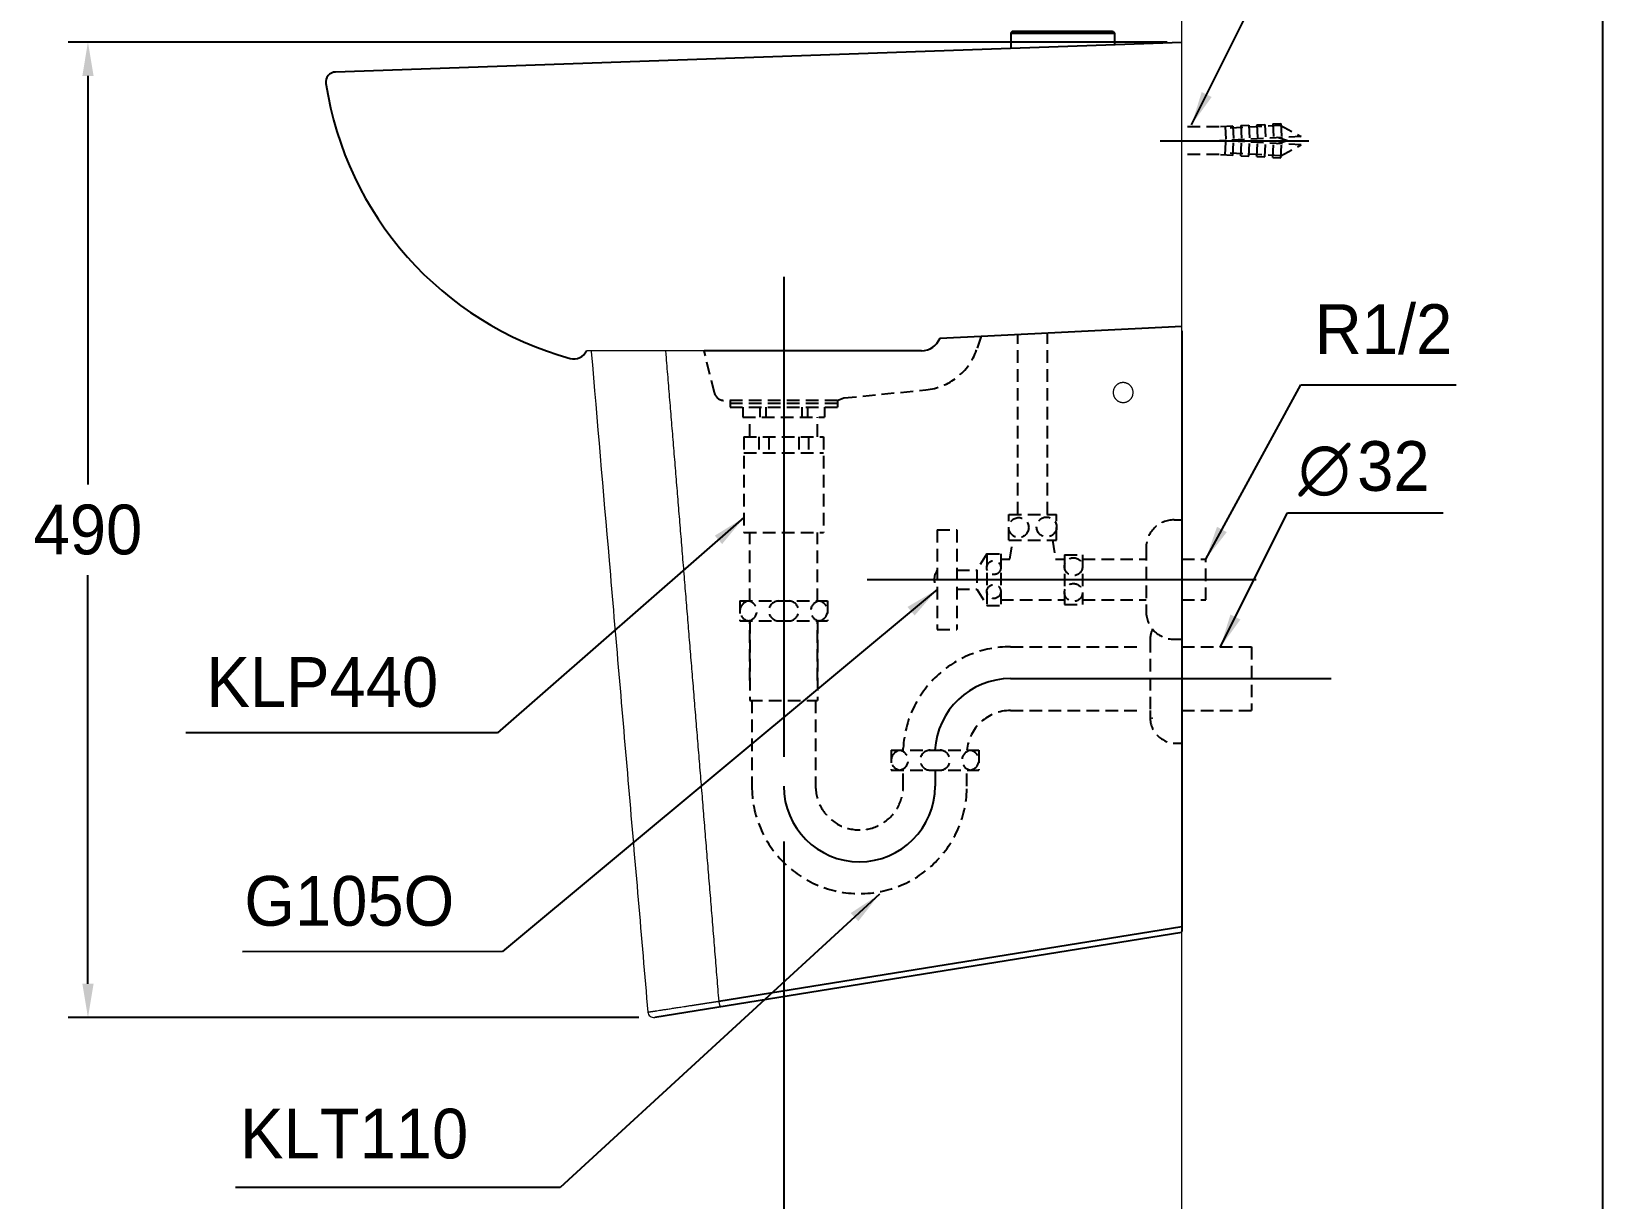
# Model space of a CAD drawing. Header units: millimetres. Extents: x 0 to 3746, y -67 to 2530.
# Drawn here: x 1011 to 1800, y 382 to 969 of the extents above; entities that cross this region are included whole.
import ezdxf
from ezdxf.lldxf.tags import DXFTag

# ---------------------------------------------------------------- set-up
doc = ezdxf.new("R2010")
doc.units = ezdxf.units.MM
doc.linetypes.add('DASHED2', pattern=[9.525, 6.35, -3.175])
for name, color, linetype in [('61', 7, 'Continuous'), ('TEXT', 7, 'Continuous'), ('내부선 및 부속', 4, 'Continuous'), ('도각라인', 7, 'Continuous'), ('외형선', 3, 'Continuous'), ('점선', 6, 'DASHED2'), ('중심선', 1, 'DASHED'), ('치수선', 7, 'Continuous')]:
    doc.layers.add(name, color=color, linetype=linetype)
doc.styles.add('____', font='')
doc.styles.add('맑은고딕_치수', font='malgun.ttf', dxfattribs={"height": 25})
doc.styles.add('타이틀', font='H2GTRM.TTF', dxfattribs={"height": 25})
doc.styles.get('____').set_extended_font_data('굴림')
tags = doc.linetypes.add('DASHDOT', pattern=[70, 31, -13, 13, -13]).pattern_tags.tags
tags[10:11] = [DXFTag(74, 4), DXFTag(75, 0), DXFTag(340, '0'), DXFTag(46, 0.0), DXFTag(50, 0.0), DXFTag(44, 0.0), DXFTag(45, 0.0)]
tags[8:9] = [DXFTag(74, 4), DXFTag(75, 0), DXFTag(340, '0'), DXFTag(46, 0.0), DXFTag(50, 0.0), DXFTag(44, 0.0), DXFTag(45, 0.0)]
tags[6:7] = [DXFTag(74, 4), DXFTag(75, 0), DXFTag(340, '0'), DXFTag(46, 0.0), DXFTag(50, 0.0), DXFTag(44, 0.0), DXFTag(45, 0.0)]
tags[4:5] = [DXFTag(74, 4), DXFTag(75, 0), DXFTag(340, '0'), DXFTag(46, 0.0), DXFTag(50, 0.0), DXFTag(44, 0.0), DXFTag(45, 0.0)]
tags = doc.linetypes.add('DASHED', pattern=[25.72, 12.86, -12.86]).pattern_tags.tags
tags[6:7] = [DXFTag(74, 4), DXFTag(75, 0), DXFTag(340, '0'), DXFTag(46, 0.0), DXFTag(50, 0.0), DXFTag(44, 0.0), DXFTag(45, 0.0)]
tags[4:5] = [DXFTag(74, 4), DXFTag(75, 0), DXFTag(340, '0'), DXFTag(46, 0.0), DXFTag(50, 0.0), DXFTag(44, 0.0), DXFTag(45, 0.0)]
doc.dimstyles.new('MSADIM', dxfattribs={"dimtxt": 33, "dimasz": 17, "dimexe": 10, "dimexo": 7.5, "dimgap": 10, "dimtad": 0, "dimtih": 1, "dimtoh": 1, "dimdec": 0, "dimzin": 1, "dimdsep": 46, "dimtxsty": '____', "dimcen": 11.25, "dimadec": 0, "dimazin": 0, "dimtfac": 1, "dimtdec": 0, "dimtix": 1, "dimtmove": 0, "dimatfit": 3, "dimfxl": 0, "dimtolj": 1, "dimtzin": 1, "dimarcsym": 0})

# ---------------------------------------------------------------- blocks, each defined once
blk = doc.blocks.new('*D25')
at = {"layer": '치수선', "color": 0, "linetype": 'Continuous', "lineweight": -2}
for p, q in [((1388.73, 561.84), (1388.73, 338.09)), ((1588.74, 356.29), (1588.74, 338.09)), ((1405.73, 348.09), (1451.44, 348.09)), ((1571.74, 348.09), (1526.03, 348.09))]:
    blk.add_line(p, q, dxfattribs=at)
at = {"layer": '치수선', "color": 0, "linetype": 'Continuous'}
for points in [[(1405.73, 350.93), (1405.73, 345.26), (1388.73, 348.09)], [(1571.74, 350.93), (1571.74, 345.26), (1588.74, 348.09)]]:
    blk.add_solid(points, dxfattribs=at)
at = {"layer": '치수선', "color": 0, "linetype": 'Continuous', "insert": (1488.73, 348.09), "char_height": 25, "attachment_point": 5, "style": '____'}
blk.add_mtext('\\A1;200', dxfattribs=at)
blk = doc.blocks.new('*D26')
at = {"layer": '치수선', "color": 0, "linetype": 'Continuous', "lineweight": -2}
for p, q in [((1581.24, 963.34), (1029.24, 963.34)), ((1039.24, 946.34), (1039.24, 741.17)), ((1039.24, 490.34), (1039.24, 695.51)), ((1315.94, 473.34), (1029.24, 473.34))]:
    blk.add_line(p, q, dxfattribs=at)
at = {"layer": '치수선', "color": 0, "linetype": 'Continuous'}
for points in [[(1036.41, 946.34), (1042.08, 946.34), (1039.24, 963.34)], [(1036.41, 490.34), (1042.08, 490.34), (1039.24, 473.34)]]:
    blk.add_solid(points, dxfattribs=at)
at = {"layer": '치수선', "color": 0, "linetype": 'Continuous', "insert": (1039.24, 718.34), "char_height": 25, "attachment_point": 5, "style": '____'}
blk.add_mtext('\\A1;490', dxfattribs=at)

msp = doc.modelspace()

# ---------------------------------------------------------------- linework, layer by layer
at = {"layer": '61', "linetype": 'Continuous', "lineweight": 18}
msp.add_point((1588.74, 783.34), dxfattribs=at)
msp.add_point((1588.74, 783.34), dxfattribs=at)
at = {"layer": '61', "lineweight": 18}
msp.add_point((1588.74, 628.59), dxfattribs=at)
at = {"layer": '내부선 및 부속', "lineweight": -3}
for p, q in [((1502.77, 967.7), (1502.77, 960.2)), ((1554.77, 967.7), (1502.77, 967.7)), ((1553.77, 968.7), (1503.77, 968.7)), ((1554.77, 967.7), (1554.77, 962.1))]:
    msp.add_line(p, q, dxfattribs=at)
at = {"layer": '내부선 및 부속'}
for p, q in [((1467.2, 814.58), (1487.94, 815.62)), ((1457.94, 808.34), (1348.74, 808.34)), ((1356.06, 481.54), (1588.74, 519.05))]:
    msp.add_line(p, q, dxfattribs=at)
at = {"layer": '내부선 및 부속', "lineweight": -3}
for centre, start, end in [((1503.77, 967.7), 90, 180), ((1506.02, 969.7), 270, 284.47836)]:
    msp.add_arc(centre, 1, start, end, dxfattribs=at)
at = {"layer": '내부선 및 부속', "lineweight": -3, "extrusion": (0, 0, -1)}
for centre, start, end in [((-1551.52, 969.7), 270, 284.47876), ((-1553.77, 967.7), 90, 180)]:
    msp.add_arc(centre, 1, start, end, dxfattribs=at)
at = {"layer": '내부선 및 부속'}
msp.add_arc((1457.94, 818.34), 10, 270, 337.89425, dxfattribs=at)
at = {"layer": '내부선 및 부속', "lineweight": 18}
for points, knots in [([(1329.34, 808.34), (1329.35, 808.17), (1329.37, 807.99), (1329.38, 807.82), (1329.42, 807.35), (1329.77, 803.08), (1330.43, 795.02), (1331.37, 783.63), (1332.3, 772.23), (1333.24, 760.8), (1334.18, 749.36), (1335.12, 737.9), (1336.06, 726.43), (1337, 714.94), (1337.94, 703.43), (1338.88, 691.9), (1339.83, 680.36), (1340.78, 668.8), (1341.72, 657.22), (1342.67, 645.63), (1343.62, 634.02), (1344.57, 622.39), (1345.52, 610.74), (1346.47, 599.08), (1347.43, 587.4), (1348.38, 575.71), (1349.34, 563.99), (1350.29, 552.27), (1351.25, 540.52), (1352.21, 528.76), (1353.17, 516.97), (1354.13, 505.18), (1355.09, 493.36), (1355.74, 485.48), (1356.06, 481.54)], [0.0280071, 0.0280071, 0.0280071, 0.0280071, 0.0295493, 0.0295493, 0.0295493, 0.0337754, 0.0676015, 0.1014783, 0.1354057, 0.1693837, 0.2034124, 0.2374917, 0.2716215, 0.305802, 0.3400329, 0.3743144, 0.4086464, 0.4430289, 0.4774619, 0.5119453, 0.5464791, 0.5810634, 0.6156981, 0.6503831, 0.6851185, 0.7199042, 0.7547403, 0.7896266, 0.8245633, 0.8595502, 0.8945873, 0.9296747, 0.9648122, 1, 1, 1, 1]), ([(1559.21, 792.31), (1559.05, 792.31), (1558.88, 792.31), (1558.56, 792.27), (1558.24, 792.23), (1557.92, 792.15), (1557.69, 792.08), (1557.61, 792.05), (1557.45, 792), (1557.38, 791.97), (1557.15, 791.88), (1556.86, 791.74), (1556.58, 791.57), (1556.37, 791.44), (1556.27, 791.37), (1556.18, 791.29), (1556.11, 791.24), (1556.08, 791.22), (1555.92, 791.09), (1555.8, 790.98), (1555.57, 790.75), (1555.35, 790.51), (1555.15, 790.25), (1555.03, 790.08), (1555.01, 790.04), (1554.97, 789.97), (1554.95, 789.94), (1554.88, 789.83), (1554.84, 789.76), (1554.72, 789.54), (1554.58, 789.25), (1554.47, 788.94), (1554.4, 788.71), (1554.38, 788.63), (1554.35, 788.51), (1554.34, 788.47), (1554.32, 788.39), (1554.31, 788.35), (1554.27, 788.14), (1554.22, 787.82), (1554.2, 787.49), (1554.2, 787.32)], [0, 0, 0, 0, 0.0625, 0.0625, 0.125, 0.1875, 0.1875, 0.21875, 0.21875, 0.25, 0.25, 0.3125, 0.375, 0.375, 0.40625, 0.421875, 0.421875, 0.4375, 0.4375, 0.5, 0.5, 0.5625, 0.625, 0.625, 0.640625, 0.640625, 0.65625, 0.65625, 0.6875, 0.6875, 0.75, 0.8125, 0.8125, 0.84375, 0.84375, 0.859375, 0.859375, 0.875, 0.875, 0.9375, 1, 1, 1, 1]), ([(1564.2, 787.3), (1564.2, 787.47), (1564.19, 787.63), (1564.16, 787.96), (1564.11, 788.28), (1564.04, 788.6), (1563.98, 788.8), (1563.96, 788.84), (1563.94, 788.92), (1563.92, 788.96), (1563.88, 789.07), (1563.85, 789.15), (1563.76, 789.38), (1563.62, 789.67), (1563.45, 789.95), (1563.31, 790.16), (1563.27, 790.22), (1563.19, 790.32), (1563.17, 790.36), (1563.12, 790.42), (1563.09, 790.45), (1562.96, 790.61), (1562.85, 790.73), (1562.62, 790.96), (1562.38, 791.18), (1562.12, 791.38), (1561.95, 791.49), (1561.91, 791.51), (1561.84, 791.56), (1561.74, 791.62), (1561.63, 791.68), (1561.42, 791.8), (1561.12, 791.94), (1560.82, 792.05), (1560.58, 792.12), (1560.5, 792.14), (1560.38, 792.17), (1560.34, 792.18), (1560.26, 792.2), (1560.22, 792.21), (1560.02, 792.25), (1559.7, 792.3), (1559.37, 792.31), (1559.21, 792.31)], [0, 0, 0, 0, 0.0625, 0.0625, 0.125, 0.1875, 0.1875, 0.203125, 0.203125, 0.21875, 0.21875, 0.25, 0.25, 0.3125, 0.375, 0.375, 0.40625, 0.40625, 0.421875, 0.421875, 0.4375, 0.4375, 0.5, 0.5, 0.5625, 0.625, 0.625, 0.640625, 0.640625, 0.65625, 0.6875, 0.6875, 0.75, 0.8125, 0.8125, 0.84375, 0.84375, 0.859375, 0.859375, 0.875, 0.875, 0.9375, 1, 1, 1, 1]), ([(1554.2, 787.32), (1554.2, 787.16), (1554.21, 786.99), (1554.24, 786.67), (1554.29, 786.34), (1554.37, 786.02), (1554.43, 785.83), (1554.44, 785.79), (1554.47, 785.71), (1554.48, 785.67), (1554.52, 785.55), (1554.55, 785.48), (1554.64, 785.25), (1554.78, 784.95), (1554.95, 784.67), (1555.09, 784.47), (1555.14, 784.4), (1555.21, 784.3), (1555.23, 784.27), (1555.28, 784.2), (1555.31, 784.17), (1555.44, 784.01), (1555.55, 783.89), (1555.78, 783.66), (1556.02, 783.44), (1556.29, 783.25), (1556.46, 783.13), (1556.49, 783.11), (1556.56, 783.07), (1556.66, 783), (1556.77, 782.94), (1556.99, 782.83), (1557.28, 782.69), (1557.59, 782.58), (1557.82, 782.51), (1557.9, 782.48), (1558.02, 782.45), (1558.06, 782.44), (1558.14, 782.43), (1558.18, 782.42), (1558.38, 782.38), (1558.7, 782.33), (1559.03, 782.31), (1559.19, 782.31)], [0, 0, 0, 0, 0.0625, 0.0625, 0.125, 0.1875, 0.1875, 0.203125, 0.203125, 0.21875, 0.21875, 0.25, 0.25, 0.3125, 0.375, 0.375, 0.40625, 0.40625, 0.421875, 0.421875, 0.4375, 0.4375, 0.5, 0.5, 0.5625, 0.625, 0.625, 0.640625, 0.640625, 0.65625, 0.6875, 0.6875, 0.75, 0.8125, 0.8125, 0.84375, 0.84375, 0.859375, 0.859375, 0.875, 0.875, 0.9375, 1, 1, 1, 1]), ([(1559.19, 782.31), (1559.36, 782.31), (1559.52, 782.32), (1559.84, 782.35), (1560.16, 782.4), (1560.48, 782.48), (1560.72, 782.55), (1560.79, 782.57), (1560.95, 782.63), (1561.02, 782.66), (1561.25, 782.75), (1561.55, 782.89), (1561.82, 783.05), (1562.03, 783.19), (1562.13, 783.26), (1562.23, 783.33), (1562.29, 783.38), (1562.32, 783.41), (1562.48, 783.54), (1562.61, 783.65), (1562.84, 783.88), (1563.06, 784.12), (1563.25, 784.38), (1563.37, 784.55), (1563.39, 784.58), (1563.44, 784.65), (1563.46, 784.69), (1563.52, 784.79), (1563.56, 784.86), (1563.68, 785.08), (1563.82, 785.38), (1563.93, 785.68), (1564, 785.92), (1564.03, 786), (1564.06, 786.12), (1564.07, 786.16), (1564.08, 786.24), (1564.09, 786.28), (1564.13, 786.48), (1564.18, 786.81), (1564.2, 787.14), (1564.2, 787.3)], [0, 0, 0, 0, 0.0625, 0.0625, 0.125, 0.1875, 0.1875, 0.21875, 0.21875, 0.25, 0.25, 0.3125, 0.375, 0.375, 0.40625, 0.421875, 0.421875, 0.4375, 0.4375, 0.5, 0.5, 0.5625, 0.625, 0.625, 0.640625, 0.640625, 0.65625, 0.65625, 0.6875, 0.6875, 0.75, 0.8125, 0.8125, 0.84375, 0.84375, 0.859375, 0.859375, 0.875, 0.875, 0.9375, 1, 1, 1, 1]), ([(1356.06, 481.54), (1364.25, 482.86), (1380.54, 485.48), (1404.82, 489.4), (1428.82, 493.27), (1452.52, 497.09), (1475.94, 500.86), (1499.06, 504.59), (1521.89, 508.27), (1544.43, 511.9), (1566.68, 515.49), (1581.42, 517.87), (1588.74, 519.05)], [0, 0, 0, 0, 0.10563, 0.210009, 0.313136, 0.415013, 0.515638, 0.615013, 0.713136, 0.810008, 0.90563, 1, 1, 1, 1]), ([(1320.46, 476.08), (1320.46, 476.08), (1320.46, 476.08), (1320.46, 476.08), (1320.46, 476.08), (1320.46, 476.08), (1320.46, 476.08), (1320.46, 476.08), (1320.47, 476.08), (1320.47, 476.08), (1320.47, 476.08), (1320.47, 476.08), (1320.48, 476.08), (1320.48, 476.08), (1320.48, 476.08), (1320.49, 476.08), (1320.49, 476.09), (1320.49, 476.09), (1320.5, 476.09), (1320.5, 476.09), (1320.51, 476.09), (1320.51, 476.09), (1320.52, 476.09), (1320.53, 476.09), (1320.53, 476.09), (1320.54, 476.09), (1320.54, 476.09), (1320.55, 476.09), (1320.56, 476.09), (1320.57, 476.09), (1320.57, 476.1), (1320.58, 476.1), (1320.59, 476.1), (1320.6, 476.1), (1320.61, 476.1), (1320.62, 476.1), (1320.63, 476.1), (1320.64, 476.1), (1320.65, 476.11), (1320.66, 476.11), (1320.67, 476.11), (1320.68, 476.11), (1320.69, 476.11), (1320.7, 476.11), (1320.72, 476.11), (1320.73, 476.12), (1320.74, 476.12), (1320.75, 476.12), (1320.77, 476.12), (1320.78, 476.12), (1320.79, 476.13), (1320.81, 476.13), (1320.82, 476.13), (1320.84, 476.13), (1320.85, 476.13), (1320.87, 476.14), (1320.88, 476.14), (1320.9, 476.14), (1320.92, 476.14), (1320.93, 476.15), (1320.95, 476.15), (1320.97, 476.15), (1320.98, 476.15), (1321, 476.16), (1321.02, 476.16), (1321.04, 476.16), (1321.06, 476.16), (1321.08, 476.17), (1321.1, 476.17), (1321.12, 476.17), (1321.14, 476.17), (1321.16, 476.18), (1321.18, 476.18), (1321.2, 476.18), (1321.22, 476.19), (1321.24, 476.19), (1321.26, 476.19), (1321.28, 476.2), (1321.31, 476.2), (1321.33, 476.2), (1321.35, 476.21), (1321.38, 476.21), (1321.4, 476.21), (1321.42, 476.22), (1321.45, 476.22), (1321.47, 476.22), (1321.5, 476.23), (1321.52, 476.23), (1321.55, 476.24), (1321.58, 476.24), (1321.6, 476.24), (1321.63, 476.25), (1321.66, 476.25), (1321.68, 476.25), (1321.71, 476.26), (1321.74, 476.26), (1321.77, 476.27), (1321.8, 476.27), (1321.83, 476.28), (1321.85, 476.28), (1321.88, 476.28), (1321.91, 476.29), (1321.94, 476.29), (1321.98, 476.3), (1322.01, 476.3), (1322.04, 476.31), (1322.07, 476.31), (1322.1, 476.32), (1322.13, 476.32), (1322.17, 476.33), (1322.2, 476.33), (1322.23, 476.34), (1322.27, 476.34), (1322.3, 476.35), (1322.33, 476.35), (1322.37, 476.36), (1322.4, 476.36), (1322.44, 476.37), (1322.47, 476.37), (1322.51, 476.38), (1322.55, 476.38), (1322.58, 476.39), (1322.62, 476.39), (1322.66, 476.4), (1322.69, 476.4), (1322.73, 476.41), (1322.77, 476.42), (1322.81, 476.42), (1322.85, 476.43), (1322.89, 476.43), (1322.93, 476.44), (1322.97, 476.45), (1323.01, 476.45), (1323.05, 476.46), (1323.09, 476.46), (1323.13, 476.47), (1323.17, 476.48), (1323.21, 476.48), (1323.25, 476.49), (1323.3, 476.5), (1323.34, 476.5), (1323.38, 476.51), (1323.43, 476.51), (1323.47, 476.52), (1323.52, 476.53), (1323.56, 476.53), (1323.6, 476.54), (1323.65, 476.55), (1323.7, 476.55), (1323.74, 476.56), (1323.79, 476.57), (1323.83, 476.58), (1323.88, 476.58), (1323.93, 476.59), (1323.98, 476.6), (1324.02, 476.6), (1324.07, 476.61), (1324.12, 476.62), (1324.17, 476.63), (1324.22, 476.63), (1324.27, 476.64), (1324.32, 476.65), (1324.75, 476.71), (1325.65, 476.85), (1327.19, 477.09), (1329, 477.36), (1331.11, 477.68), (1333, 477.97), (1334.56, 478.21), (1335.72, 478.39), (1337.05, 478.6), (1338.55, 478.83), (1340.23, 479.09), (1341.52, 479.29), (1342.35, 479.41), (1342.64, 479.46), (1342.93, 479.5), (1343.22, 479.55), (1343.51, 479.59), (1343.8, 479.64), (1344.09, 479.68), (1344.37, 479.73), (1344.65, 479.77), (1344.93, 479.81), (1345.21, 479.86), (1345.49, 479.9), (1345.77, 479.94), (1346.04, 479.98), (1346.31, 480.03), (1346.58, 480.07), (1346.85, 480.11), (1347.12, 480.15), (1347.38, 480.19), (1347.65, 480.23), (1347.91, 480.27), (1348.17, 480.31), (1348.43, 480.35), (1348.68, 480.39), (1348.93, 480.43), (1349.18, 480.47), (1349.43, 480.51), (1349.68, 480.55), (1349.93, 480.59), (1350.17, 480.62), (1350.41, 480.66), (1350.65, 480.7), (1350.88, 480.73), (1351.12, 480.77), (1351.35, 480.81), (1351.58, 480.84), (1351.81, 480.88), (1352.03, 480.91), (1352.25, 480.95), (1352.47, 480.98), (1352.69, 481.01), (1352.91, 481.05), (1353.12, 481.08), (1353.33, 481.11), (1353.54, 481.15), (1353.75, 481.18), (1353.96, 481.21), (1354.16, 481.24), (1354.36, 481.27), (1354.56, 481.3), (1354.75, 481.33), (1354.94, 481.36), (1355.14, 481.39), (1355.32, 481.42), (1355.51, 481.45), (1355.69, 481.48), (1355.88, 481.51), (1356, 481.53), (1356.06, 481.54)], [0, 0, 0, 0, 0.001779, 0.003559, 0.005341, 0.007125, 0.008911, 0.010698, 0.012487, 0.014279, 0.016071, 0.017866, 0.019662, 0.021461, 0.02326, 0.025062, 0.026866, 0.028671, 0.030478, 0.032287, 0.034097, 0.035909, 0.037723, 0.039539, 0.041356, 0.043175, 0.044996, 0.046819, 0.048643, 0.050469, 0.052297, 0.054126, 0.055958, 0.057791, 0.059625, 0.061461, 0.063299, 0.065139, 0.06698, 0.068823, 0.070668, 0.072514, 0.074362, 0.076212, 0.078063, 0.079916, 0.081771, 0.083627, 0.085485, 0.087345, 0.089206, 0.091069, 0.092933, 0.094799, 0.096667, 0.098536, 0.100407, 0.102279, 0.104153, 0.106029, 0.107906, 0.109785, 0.111666, 0.113548, 0.115431, 0.117317, 0.119203, 0.121092, 0.122981, 0.124873, 0.126766, 0.12866, 0.130556, 0.132454, 0.134353, 0.136253, 0.138155, 0.140059, 0.141964, 0.143871, 0.145779, 0.147688, 0.149599, 0.151512, 0.153426, 0.155341, 0.157258, 0.159177, 0.161096, 0.163018, 0.16494, 0.166865, 0.16879, 0.170717, 0.172646, 0.174575, 0.176507, 0.178439, 0.180373, 0.182309, 0.184246, 0.186184, 0.188123, 0.190064, 0.192007, 0.19395, 0.195895, 0.197842, 0.199789, 0.201738, 0.203689, 0.20564, 0.207593, 0.209548, 0.211503, 0.21346, 0.215418, 0.217378, 0.219339, 0.221301, 0.223264, 0.225228, 0.227194, 0.229161, 0.23113, 0.233099, 0.23507, 0.237042, 0.239015, 0.240989, 0.242965, 0.244942, 0.24692, 0.248899, 0.250879, 0.252861, 0.254843, 0.256827, 0.258812, 0.260798, 0.262785, 0.264774, 0.266763, 0.268754, 0.270746, 0.272738, 0.274732, 0.276727, 0.278723, 0.28072, 0.282719, 0.284718, 0.286718, 0.28872, 0.290722, 0.292725, 0.29473, 0.296735, 0.298742, 0.300749, 0.302758, 0.304767, 0.306778, 0.354472, 0.404945, 0.458111, 0.513847, 0.571982, 0.59496, 0.620718, 0.649213, 0.680387, 0.714167, 0.750457, 0.756091, 0.761676, 0.767213, 0.772702, 0.778142, 0.783534, 0.788878, 0.794174, 0.799421, 0.804621, 0.809772, 0.814876, 0.819932, 0.82494, 0.829901, 0.834814, 0.839679, 0.844498, 0.849269, 0.853993, 0.85867, 0.8633, 0.867884, 0.87242, 0.876911, 0.881355, 0.885753, 0.890105, 0.894411, 0.898671, 0.902886, 0.907055, 0.911179, 0.915257, 0.919291, 0.92328, 0.927224, 0.931123, 0.934978, 0.938789, 0.942556, 0.946279, 0.949958, 0.953593, 0.957185, 0.960734, 0.964239, 0.967702, 0.971122, 0.974499, 0.977834, 0.981126, 0.984376, 0.987584, 0.990751, 0.993875, 0.996958, 1, 1, 1, 1]), ([(1356.06, 481.54), (1356.09, 481.35), (1356.12, 481.15), (1356.2, 480.78), (1356.24, 480.6), (1356.32, 480.25), (1356.36, 480.08), (1356.45, 479.77), (1356.49, 479.63), (1356.58, 479.36), (1356.62, 479.25), (1356.71, 479.04), (1356.75, 478.96), (1356.84, 478.82), (1356.88, 478.77), (1356.95, 478.71), (1356.99, 478.7), (1357.02, 478.7)], [0, 0, 0, 0, 0.125, 0.125, 0.25, 0.25, 0.375, 0.375, 0.5, 0.5, 0.625, 0.625, 0.75, 0.75, 0.875, 0.875, 1, 1, 1, 1])]:
    msp.add_open_spline(points, degree=3, knots=knots, dxfattribs=at)
at = {"layer": '도각라인', "color": 7}
msp.add_line((1800, 2530), (1800, 0), dxfattribs=at)
at = {"layer": '외형선', "linetype": 'Continuous', "lineweight": 18}
for p, q in [((1588.74, 163.34), (1588.74, 1166.13)), ((1588.74, 820.66), (1588.74, 963.34)), ((1348.74, 808.34), (1289.68, 808.34))]:
    msp.add_line(p, q, dxfattribs=at)
at = {"layer": '외형선'}
for p, q in [((1163.55, 948.34), (1588.74, 963.34)), ((1487.94, 815.62), (1588.74, 820.66)), ((1588.74, 818.34), (1588.74, 516.49)), ((1588.74, 515.97), (1323.92, 473.38))]:
    msp.add_line(p, q, dxfattribs=at)
for centre, radius, start, end in [((1163.74, 943.34), 5, 92.09479, 188.6794), ((1326.85, 968.24), 170, 188.6794, 254.49628), ((1283.28, 811.17), 7, 254.49628, 336.14947)]:
    msp.add_arc(centre, radius, start, end, dxfattribs=at)
at = {"layer": '외형선', "lineweight": 18}
msp.add_arc((1323.45, 476.34), 3, 184.9, 279.13728, dxfattribs=at)
msp.add_open_spline([(1291.97, 808.34), (1291.99, 808.17), (1292, 807.99), (1292.02, 807.82), (1295.03, 772.73), (1301.31, 699.49), (1310.79, 588.87), (1317.24, 513.57), (1320.46, 476.08)], degree=3, knots=[0.0274069, 0.0274069, 0.0274069, 0.0274069, 0.0289062, 0.0289062, 0.0289062, 0.3333333, 0.6666667, 1, 1, 1, 1], dxfattribs=at)
at = {"layer": '점선'}
for p, q in [((1607.38, 920.84), (1588.74, 920.84)), ((1614.36, 921.21), (1607.38, 920.84)), ((1648.68, 916), (1607.56, 913.84)), ((1610.37, 921), (1610.73, 914.01)), ((1638.38, 921.46), (1610.42, 920)), ((1614.36, 921.21), (1614.73, 914.22)), ((1618.36, 921.42), (1622.35, 921.62)), ((1618.36, 921.42), (1618.72, 914.43)), ((1622.35, 921.62), (1622.72, 914.63)), ((1626.34, 921.83), (1630.34, 922.04)), ((1626.34, 921.83), (1626.71, 914.84)), ((1630.34, 922.04), (1630.71, 915.05)), ((1634.33, 922.25), (1638.33, 922.46)), ((1634.33, 922.25), (1634.7, 915.26)), ((1638.33, 922.46), (1638.69, 915.47)), ((1638.38, 921.46), (1648.68, 916)), ((1648.68, 911.68), (1607.56, 913.84)), ((1610.37, 906.68), (1610.73, 913.67)), ((1638.38, 906.22), (1610.42, 907.68)), ((1614.36, 906.47), (1614.73, 913.46)), ((1618.36, 906.26), (1618.72, 913.25)), ((1622.35, 906.06), (1622.72, 913.05)), ((1626.34, 905.85), (1626.71, 912.84)), ((1630.34, 905.64), (1630.71, 912.63)), ((1634.33, 905.43), (1634.7, 912.42)), ((1641.74, 913.84), (1636.66, 915.37)), ((1641.74, 913.84), (1636.66, 912.31)), ((1638.33, 905.22), (1638.69, 912.21)), ((1638.38, 906.22), (1648.68, 911.68)), ((1607.38, 906.84), (1588.74, 906.84)), ((1614.36, 906.47), (1607.38, 906.84)), ((1618.36, 906.26), (1622.35, 906.06)), ((1626.34, 905.85), (1630.34, 905.64)), ((1634.33, 905.43), (1638.33, 905.22)), ((1487.94, 815.62), (1485.54, 808.69)), ((1506.24, 726.09), (1506.24, 816.53)), ((1521.24, 726.09), (1521.24, 817.28)), ((1353.88, 787.16), (1348.74, 808.34)), ((1415.63, 783.34), (1358.74, 783.34)), ((1361.73, 783.34), (1361.73, 780)), ((1361.73, 782), (1415.73, 782)), ((1415.63, 783.34), (1418.94, 784.6)), ((1415.73, 783.34), (1415.73, 780)), ((1418.94, 784.6), (1460.13, 788.65)), ((1361.73, 780), (1415.73, 780)), ((1368.23, 780), (1368.23, 775)), ((1368.23, 775), (1409.23, 775)), ((1371.73, 765), (1371.73, 775)), ((1376.73, 780), (1376.73, 775)), ((1379.73, 780), (1379.73, 775)), ((1397.73, 780), (1397.73, 775)), ((1400.73, 780), (1400.73, 775)), ((1405.73, 765), (1405.73, 775)), ((1409.23, 780), (1409.23, 775)), ((1368.73, 765), (1368.73, 717)), ((1368.73, 765), (1408.73, 765)), ((1376.23, 765), (1376.23, 757)), ((1381.23, 765), (1381.23, 757)), ((1396.23, 765), (1396.23, 757)), ((1401.23, 765), (1401.23, 757)), ((1408.73, 765), (1408.73, 717)), ((1368.73, 757), (1408.73, 757)), ((1501.74, 726.09), (1525.74, 726.09)), ((1501.74, 713.09), (1501.74, 726.09)), ((1525.74, 713.09), (1525.74, 726.09)), ((1465.74, 718.34), (1465.74, 668.34)), ((1465.74, 718.34), (1475.74, 718.34)), ((1475.74, 718.34), (1475.74, 668.34)), ((1584.74, 723.34), (1588.74, 723.34)), ((1368.73, 717), (1408.73, 717)), ((1371.73, 682.59), (1371.73, 717)), ((1405.73, 682.59), (1405.73, 717)), ((1501.74, 713.09), (1525.74, 713.09)), ((1502.24, 703.59), (1503.74, 713.09)), ((1523.74, 713.09), (1525.24, 703.59)), ((1490.74, 706.34), (1485.74, 698.09)), ((1490.74, 706.34), (1497.74, 706.34)), ((1490.74, 706.34), (1490.74, 680.34)), ((1497.74, 706.34), (1497.74, 680.34)), ((1497.74, 703.59), (1502.24, 703.59)), ((1525.24, 703.59), (1529.74, 703.59)), ((1529.74, 705.84), (1529.74, 680.84)), ((1529.74, 705.84), (1538.74, 705.84)), ((1538.74, 705.84), (1538.74, 680.84)), ((1538.74, 703.59), (1570.74, 703.59)), ((1570.74, 709.34), (1570.74, 677.34)), ((1588.74, 703.59), (1600.74, 703.59)), ((1600.74, 683.09), (1600.74, 703.59)), ((1475.74, 698.09), (1485.74, 698.09)), ((1485.74, 698.09), (1485.74, 688.59)), ((1475.74, 688.59), (1485.74, 688.59)), ((1485.74, 688.59), (1490.74, 680.34)), ((1366.73, 682.59), (1410.73, 682.59)), ((1366.73, 682.59), (1366.73, 672.59)), ((1410.73, 682.59), (1410.73, 672.59)), ((1490.74, 680.34), (1497.74, 680.34)), ((1497.74, 683.09), (1529.74, 683.09)), ((1529.74, 680.84), (1538.74, 680.84)), ((1538.74, 683.09), (1570.74, 683.09)), ((1588.74, 683.09), (1600.74, 683.09)), ((1366.73, 672.59), (1410.73, 672.59)), ((1371.73, 672.59), (1371.73, 632.59)), ((1371.73, 642.59), (1371.73, 672.59)), ((1405.73, 672.59), (1405.73, 632.59)), ((1405.73, 642.59), (1405.73, 672.59)), ((1465.74, 668.34), (1475.74, 668.34)), ((1572.74, 663.09), (1572.74, 627.59)), ((1584.74, 663.34), (1588.74, 663.34)), ((1502.64, 659.59), (1567.73, 659.59)), ((1588.74, 659.59), (1623.74, 659.59)), ((1623.74, 659.59), (1623.74, 627.59)), ((1371.73, 632.59), (1405.73, 632.59)), ((1372.73, 632.59), (1372.73, 589.59)), ((1404.73, 632.59), (1404.73, 589.59)), ((1502.64, 627.59), (1567.73, 627.59)), ((1572.74, 627.59), (1572.74, 624.09)), ((1588.74, 627.59), (1623.74, 627.59)), ((1448.73, 607.59), (1448.73, 608.72)), ((1585.74, 611.09), (1588.74, 611.09)), ((1442.73, 607.59), (1486.73, 607.59)), ((1442.73, 607.59), (1442.73, 597.59)), ((1486.73, 607.59), (1486.73, 597.59)), ((1442.73, 597.59), (1486.73, 597.59)), ((1448.73, 589.59), (1448.73, 597.59)), ((1480.73, 589.59), (1480.73, 597.59))]:
    msp.add_line(p, q, dxfattribs=at)
for centre, radius in [((1506.74, 719.49), 5), ((1520.74, 719.74), 5), ((1494.24, 699.34), 3.5), ((1534.24, 699.84), 4.5), ((1494.24, 687.34), 3.5), ((1534.24, 686.84), 4.5)]:
    msp.add_circle(centre, radius, dxfattribs=at)
for centre, radius, start, end in [((1457.19, 818.51), 30, 275.62108, 340.88799), ((1358.74, 788.34), 5, 193.64408, 270), ((1584.74, 709.34), 14, 90, 180), ((1472.16, 693.34), 7.84, 144.96543, 215.03457), ((1371.73, 677.59), 5, 98.62693, 261.37307), ((1370.23, 677.59), 5, 278.62693, 81.37307), ((1386.23, 677.59), 5, 90, 270), ((1391.23, 677.59), 5, 270, 90), ((1407.23, 677.59), 5, 98.62693, 261.37307), ((1405.73, 677.59), 5, 278.62693, 81.37307), ((1584.74, 677.34), 14, 180, 270), ((1585.74, 663.09), 13, 154.7643, 180.00002), ((1502.64, 605.59), 54, 90.00055, 176.67145), ((1502.64, 605.59), 22, 90.00086, 174.78409), ((1585.74, 624.09), 13, 179.99998, 270), ((1447.73, 602.59), 5, 98.62693, 261.37307), ((1446.23, 602.59), 5, 278.62693, 81.37307), ((1462.23, 602.59), 5, 90, 270), ((1467.23, 602.59), 5, 270, 90), ((1483.23, 602.59), 5, 98.62693, 261.37307), ((1481.73, 602.59), 5, 278.62693, 81.37307), ((1426.73, 589.59), 54, 180.00058, 0), ((1426.73, 589.59), 22, 179.99909, 0)]:
    msp.add_arc(centre, radius, start, end, dxfattribs=at)
at = {"layer": '점선', "lineweight": 18}
msp.add_point((1573.74, 623.73), dxfattribs=at)
at = {"layer": '중심선', "linetype": 'DASHDOT'}
for p, q in [((1577.81, 913.84), (1652.49, 913.84)), ((1464.73, 597.59), (1464.73, 589.59))]:
    msp.add_line(p, q, dxfattribs=at)
at = {"layer": '중심선'}
for p, q in [((1388.73, 845.48), (1388.73, 604.34)), ((1430.67, 693.34), (1626.07, 693.34)), ((1502.64, 643.59), (1663.73, 643.59))]:
    msp.add_line(p, q, dxfattribs=at)
for centre, start, end in [((1502.64, 605.59), 89.99956, 176.98304), ((1426.73, 589.59), 180, 0)]:
    msp.add_arc(centre, 38, start, end, dxfattribs=at)

# ---------------------------------------------------------------- texts
at = {"layer": 'TEXT', "char_height": 25, "width": 380.4469, "attachment_point": 1, "line_spacing_factor": 0.963855, "style": '타이틀'}
for s, insert in [('\\A1;KLP440', (1098.76, 654.41)), ('\\A1;G105O', (1117.79, 544.44)), ('\\A1;KLT110', (1115.69, 427.53))]:
    msp.add_mtext(s, dxfattribs=dict(at, insert=insert))
at = {"layer": '치수선'}
for s, style, p in [('∅', '맑은고딕_치수', (1647.23, 736.63)), ('32', '타이틀', (1676.76, 737.91))]:
    msp.add_text(s, height=25, dxfattribs=dict(at, style=style)).set_placement(p)
at = {"layer": '치수선', "linetype": 'Continuous', "insert": (1655.45, 831.66), "char_height": 25, "width": 380.4469, "attachment_point": 1, "line_spacing_factor": 0.963855, "style": '타이틀'}
msp.add_mtext('\\A1;R1/2', dxfattribs=at)

# ---------------------------------------------------------------- dimensions: what is measured, and where the dimension line sits
at = {"layer": '치수선', "linetype": 'Continuous'}
dim = msp.add_linear_dim(base=(1039.24, 473.34), p1=(1588.74, 963.34), p2=(1323.44, 473.34), angle=90, dimstyle='MSADIM', override={"dimtxt": 25}, dxfattribs=at)
dim.commit()
dim.dimension.update_dxf_attribs({"geometry": '*D26', "text_midpoint": (1039.24, 718.34)})
dim = msp.add_linear_dim(base=(1588.74, 348.09), p1=(1388.73, 569.34), p2=(1588.74, 363.79), dimstyle='MSADIM', override={"dimtxt": 25}, dxfattribs=at)
dim.commit()
dim.dimension.update_dxf_attribs({"geometry": '*D25', "text_midpoint": (1488.73, 348.09)})

# ---------------------------------------------------------------- leaders
for points in [[(1593.55, 921.8), (1627.29, 989.41), (1751.01, 989.41)], [(1600.66, 703.6), (1648.43, 791.21), (1726.45, 791.21)], [(1608, 659.32), (1641.74, 726.93), (1720.01, 726.93)], [(1368.73, 724.48), (1244.94, 616.39), (1088.47, 616.39)], [(1465.74, 688.34), (1247.48, 506.49), (1116.82, 506.37)], [(1436.79, 535.25), (1276.36, 387.88), (1113.42, 387.88)]]:
    msp.add_leader(points, dimstyle='MSADIM', override={"dimtxt": 25}, dxfattribs=at)

doc.saveas('drawing.dxf')
